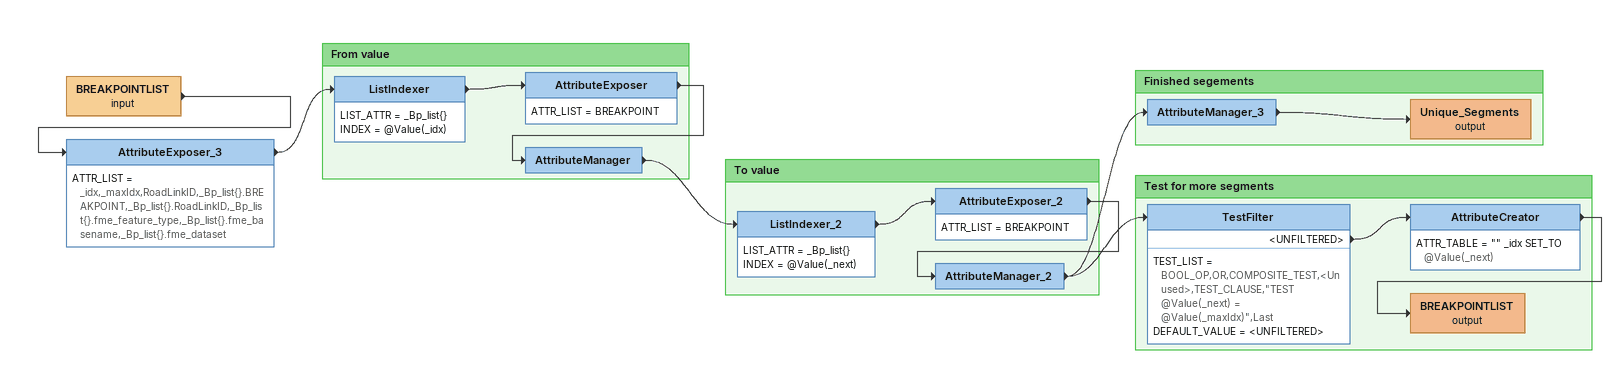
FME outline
BREAKPOINTLIST (input)
    -> AttributeExposer_3
AttributeExposer_3
    ATTR_LIST = _idx,_maxIdx,RoadLinkID,_Bp_list{}.BREAKPOINT,_Bp_list{}.RoadLinkID,_Bp_list{}.fme_feature_type,_Bp_list{}.fme_basename,_Bp_list{}.fme_dataset
    -> ListIndexer

Bookmark: From value
ListIndexer
    LIST_ATTR = _Bp_list{}
    INDEX = @Value(_idx)
    -> AttributeExposer
AttributeExposer
    ATTR_LIST = BREAKPOINT
    -> AttributeManager
AttributeManager
    -> ListIndexer_2

Bookmark: To value
ListIndexer_2
    LIST_ATTR = _Bp_list{}
    INDEX = @Value(_next)
    -> AttributeExposer_2
AttributeExposer_2
    ATTR_LIST = BREAKPOINT
    -> AttributeManager_2
AttributeManager_2
    -> AttributeManager_3
    -> TestFilter

Bookmark: Finished segements
AttributeManager_3
    -> Unique_Segments (output)
Unique_Segments (output)

Bookmark: Test for more segments
TestFilter
    TEST_LIST = BOOL_OP,OR,COMPOSITE_TEST,<Unused>,TEST_CLAUSE,"TEST @Value(_next) = @Value(_maxIdx)",Last
    DEFAULT_VALUE = <UNFILTERED>
    <UNFILTERED> -> AttributeCreator
AttributeCreator
    ATTR_TABLE = "" _idx SET_TO @Value(_next)
    -> BREAKPOINTLIST (output)
BREAKPOINTLIST (output)
